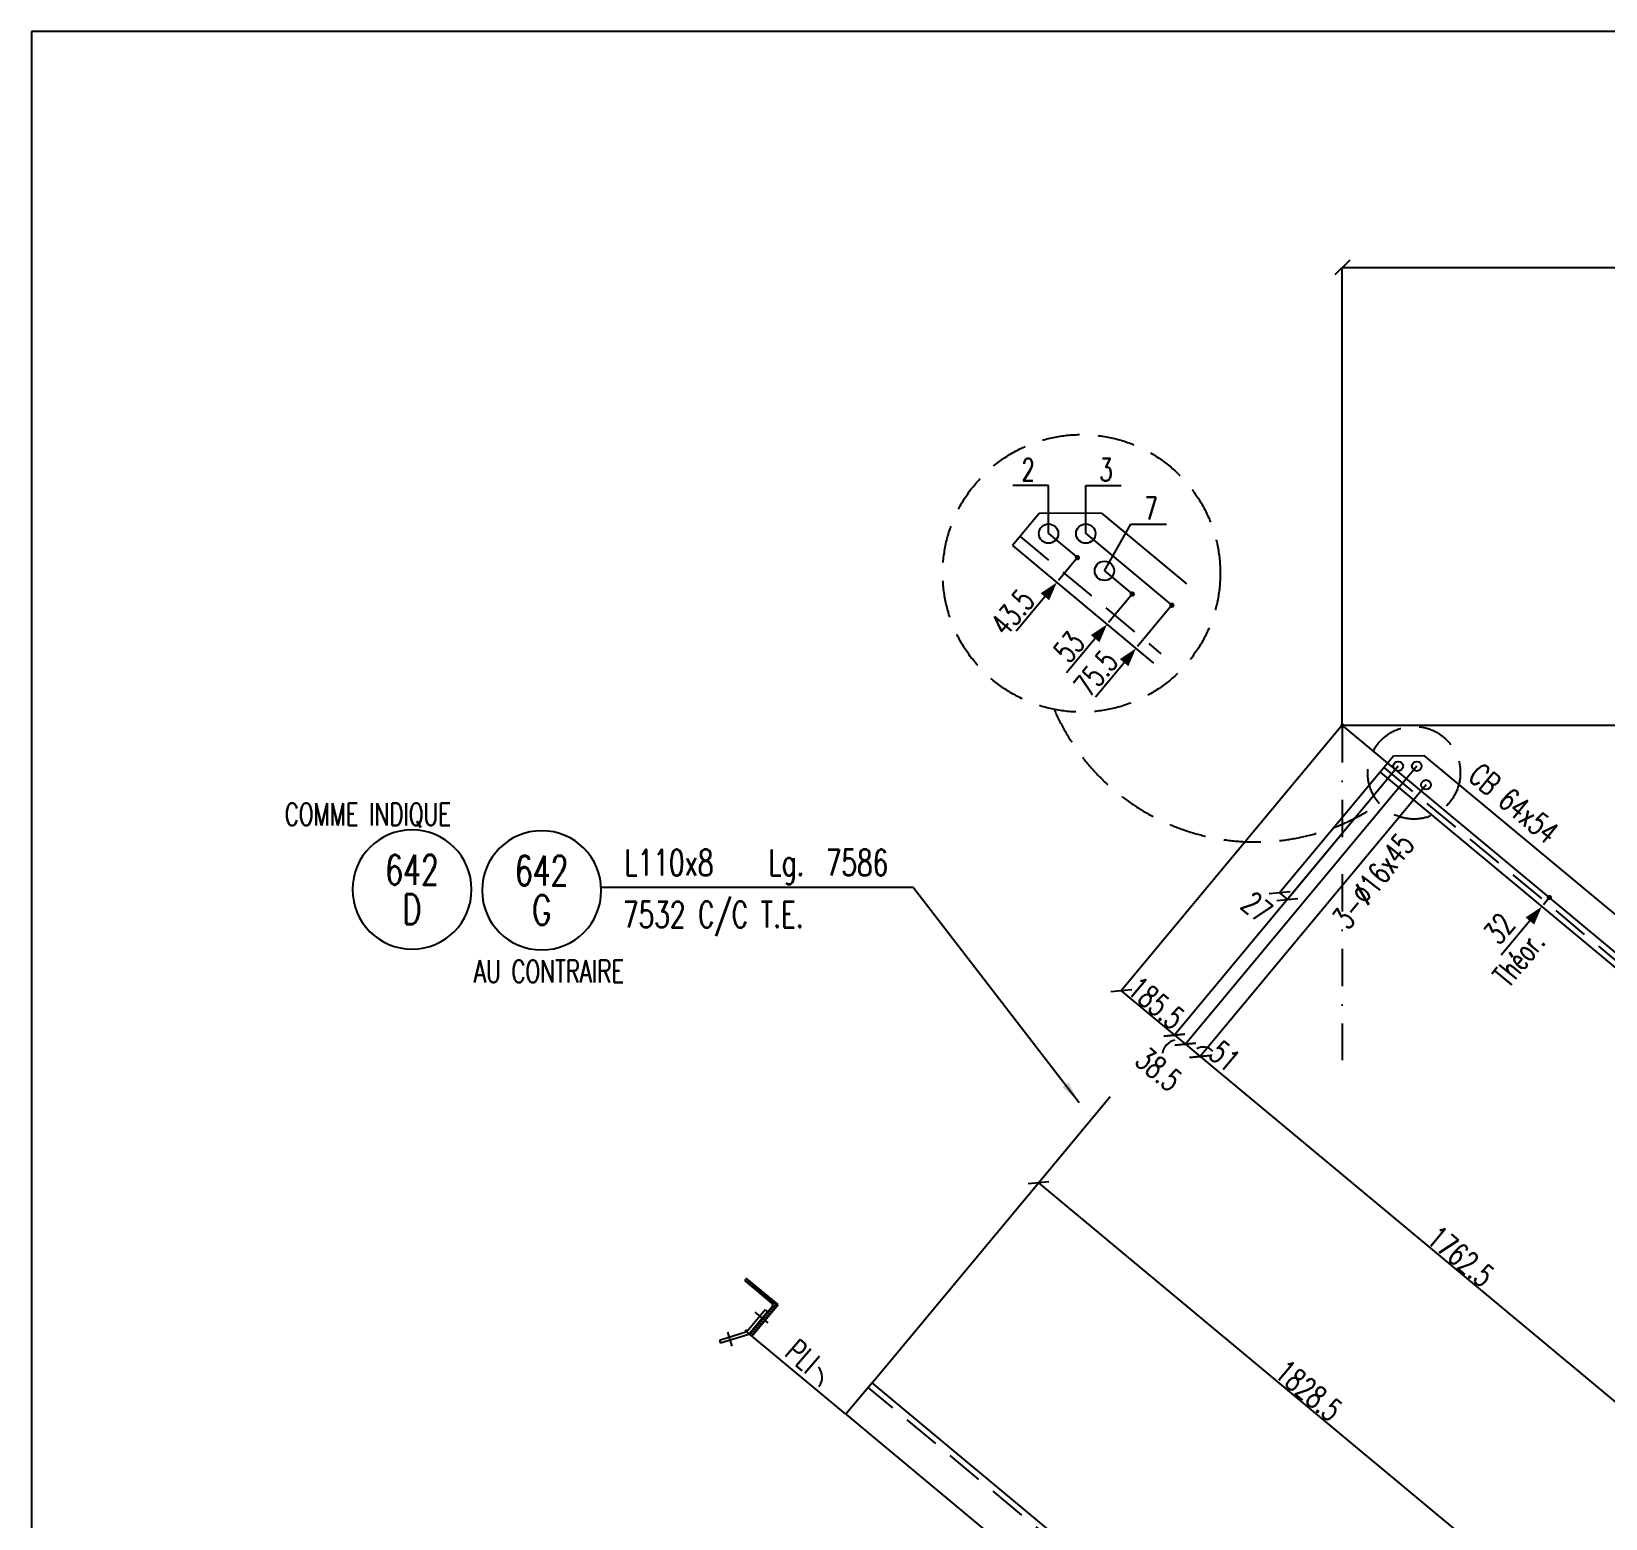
# Model space of a CAD drawing. Extents: x 630095 to 646315, y -4121 to 7359.
# Drawn here: x 630095 to 634321, y 3367 to 7359 of the extents above; entities that cross this region are included whole.
import ezdxf
from ezdxf.enums import TextEntityAlignment as Align

# ---------------------------------------------------------------- set-up
doc = ezdxf.new("R2010")
doc.units = 0
doc.header["$LTSCALE"] = 200
doc.header["$MEASUREMENT"] = 0
doc.linetypes.add('DASHDOT', pattern=[1, 0.5, -0.25, 0, -0.25])
doc.linetypes.add('DASHED', pattern=[0.75, 0.5, -0.25])
doc.layers.get('0').update_dxf_attribs({"linetype": 'CONTINUOUS'})
for name, color, linetype in [('ASSI', 6, 'CONTINUOUS'), ('BOLLINI_5', 7, 'CONTINUOUS'), ('FORI', 2, 'CONTINUOUS'), ('LINEA_ANG', 2, 'CONTINUOUS'), ('LINEE_PIASTRE', 2, 'CONTINUOUS'), ('LS', 7, 'CONTINUOUS'), ('MZ', 6, 'DASHDOT'), ('QT_MAL', 7, 'CONTINUOUS'), ('QT_MPR', 7, 'CONTINUOUS'), ('TESTI_A_P', 7, 'CONTINUOUS'), ('TRAT-Y', 7, 'DASHED')]:
    doc.layers.add(name, color=color, linetype=linetype)
doc.styles.add('QUOTE', font='ROMANS8.SHX', dxfattribs={"width": 0.7})
doc.styles.add('RQL', font='ROMANS8.SHX', dxfattribs={"width": 0.7})
doc.styles.add('RS', font='ROMANS8.shx', dxfattribs={"width": 0.7})
doc.styles.get("Standard").update_dxf_attribs({"font": 'ROMANS8.SHX', "width": 0.7})
doc.dimstyles.new('FRECCE1', dxfattribs={"dimtxt": 60, "dimasz": 6.66, "dimexe": 0, "dimexo": 0, "dimgap": 1, "dimtad": 1, "dimzin": 0, "dimdsep": 46, "dimtxsty": 'RS', "dimblk1": 'QUOTP', "dimblk2": 'QUOTF', "dimsah": 1, "dimcen": 0, "dimclrd": 2, "dimclre": 2, "dimclrt": 7, "dimadec": 0, "dimazin": 0, "dimtfac": 1, "dimtix": 1, "dimtmove": 2, "dimatfit": 3, "dimldrblk": 'QUOTP', "dimfxl": 1, "dimtolj": 1, "dimtzin": 0, "dimarcsym": 0})
doc.dimstyles.new('TRATTO', dxfattribs={"dimscale": 0, "dimtxt": 60, "dimasz": 40, "dimexe": 0, "dimexo": 0, "dimgap": 5, "dimtad": 1, "dimrnd": 0.5, "dimdsep": 46, "dimtxsty": 'RS', "dimblk1": 'OBLIQUE', "dimblk2": 'OBLIQUE', "dimsah": 1, "dimcen": 0.09, "dimclrd": 2, "dimclre": 2, "dimclrt": 7, "dimadec": 0, "dimazin": 0, "dimtfac": 1, "dimtix": 1, "dimtmove": 2, "dimatfit": 3, "dimfxl": 1, "dimtolj": 1, "dimtzin": 0, "dimarcsym": 0})

# ---------------------------------------------------------------- blocks, each defined once
blk = doc.blocks.new('16')
blk.add_circle((0, 0), 1)
blk = doc.blocks.new('_OBLIQUE')
at = {"color": 0, "linetype": 'ByBlock'}
blk.add_line((-0.5, -0.5), (0.5, 0.5), dxfattribs=at)
blk = doc.blocks.new('*D18')
at = {"layer": 'LS', "color": 2, "lineweight": -2, "transparency": 16777216}
for p, q in [((633614.6, 5496.5), (633614.6, 6725.5)), ((633614.6, 6725.5), (638756.2, 6725.5)), ((638756.2, 5496.5), (638756.2, 6725.5))]:
    blk.add_line(p, q, dxfattribs=at)
at = {"layer": 'LS', "color": 2, "lineweight": -2, "transparency": 16777216, "xscale": 40, "yscale": 40, "zscale": 40, "rotation": 180}
blk.add_blockref('_OBLIQUE', (633614.6, 6725.5), dxfattribs=at)
at = {"layer": 'LS', "color": 2, "lineweight": -2, "transparency": 16777216, "xscale": 40, "yscale": 40, "zscale": 40}
blk.add_blockref('_OBLIQUE', (638756.2, 6725.5), dxfattribs=at)
at = {"layer": 'LS', "color": 7, "transparency": 16777216, "insert": (636185.4, 6763.4), "char_height": 60, "attachment_point": 5, "style": 'RS'}
blk.add_mtext('\\A1;5141.5 SUR TRUSQ. 75', dxfattribs=at)
blk = doc.blocks.new('ASSE98')
blk.add_line((0, 0), (1, 0))
at = {"color": 7, "style": 'QUOTE', "width": 0.5, "flags": 1}
for tag, p in [('TI', (1.38308, 6.82731)), ('DI_S', (1.38308, 6.42178)), ('D_S', (1.38308, 6.02092)), ('E_S', (1.38308, 5.68065)), ('NFORI', (1.36454, 5.29792)), ('ALAR', (1.36349, 4.93246)), ('FAM', (1.3775, 4.54645)), ('ALA', (1.38308, 4.19257)), ('DISP2', (1.38308, 3.84971)), ('DISP1', (1.38308, 3.50686)), ('PINZAF', (1.38308, 3.164)), ('PINZAI', (1.38308, 2.82114)), ('TRP', (1.38308, 2.47829)), ('NP', (1.38308, 2.13543)), ('SV', (1.38308, 1.79257)), ('PESO', (1.38308, 1.44971)), ('QUA', (1.38308, 1.10686)), ('LUN', (1.38308, 0.764)), ('PROF', (1.38308, 0.42114)), ('POS', (1.38308, 0.07829))]:
    blk.add_attdef(tag, p, '', height=0.2, dxfattribs=at)
at = {"color": 7, "flags": 1}
for tag, p in [('LAV1', (3.07431, 6.82847)), ('LAV2', (3.07431, 6.49513)), ('LAV3', (3.07431, 6.1618)), ('LAV4', (3.07431, 5.82847)), ('LAV5', (3.07431, 5.49513)), ('LAV6', (3.07431, 5.1618)), ('LAV7', (3.07431, 4.82847)), ('LAV8', (3.07431, 4.49513)), ('LAV9', (3.07431, 4.1618)), ('LAV10', (3.07431, 3.82847))]:
    blk.add_attdef(tag, p, '', height=0.2, dxfattribs=at)
blk = doc.blocks.new('QUOTP')
at = {"layer": 'ASSI', "color": 2, "const_width": 1.07}
blk.add_lwpolyline([(-0.53, 0, 1), (0.53, 0, 1)], format="xyb", close=True, dxfattribs=at)
blk = doc.blocks.new('QUOTF')
at = {"layer": 'LS', "color": 2}
blk.add_line((7.5, 0), (25.5, 0), dxfattribs=at)
blk.add_solid([(7.5, 2.25), (0, 0), (7.5, -2.25)], dxfattribs=at)
blk = doc.blocks.new('*D27')
at = {"layer": 'QT_MAL', "color": 2, "lineweight": -2, "transparency": 16777216}
for p, q in [((634170.6, 5033.9), (634170.6, 5033.9)), ((634166.4, 5028.8), (634154.4, 5014.4))]:
    blk.add_line(p, q, dxfattribs=at)
at = {"layer": 'QT_MAL', "color": 2, "lineweight": -2, "transparency": 16777216, "xscale": 6.66, "yscale": 6.66, "zscale": 6.66}
for name, p, rotation in [('QUOTP', (634170.6, 5033.9), 50.23792793898726), ('QUOTF', (634150.2, 5009.3), 230.2379279389873)]:
    blk.add_blockref(name, p, dxfattribs=dict(at, rotation=rotation))
at = {"layer": 'QT_MAL', "color": 7, "transparency": 16777216, "insert": (634035.7, 4950.5), "char_height": 60, "attachment_point": 5, "rotation": 50.2379, "style": 'RS'}
blk.add_mtext('\\A1;32', dxfattribs=at)
blk = doc.blocks.new('*D131')
at = {"layer": 'QT_MPR', "color": 2, "lineweight": -2, "transparency": 16777216}
for p, q in [((633614.6, 5496.5), (633021.2, 4783.3)), ((633764.6, 5386.5), (633163.9, 4664.5)), ((633021.2, 4783.3), (633163.9, 4664.5))]:
    blk.add_line(p, q, dxfattribs=at)
at = {"layer": 'QT_MPR', "color": 2, "lineweight": -2, "transparency": 16777216, "xscale": 40, "yscale": 40, "zscale": 40}
for p, rotation in [((633021.2, 4783.3), 140.2379279389873), ((633163.9, 4664.5), 320.2379279389872)]:
    blk.add_blockref('_OBLIQUE', p, dxfattribs=dict(at, rotation=rotation))
at = {"layer": 'QT_MPR', "color": 7, "transparency": 16777216, "insert": (633114.9, 4750.8), "char_height": 60, "attachment_point": 5, "rotation": 320.2379, "style": 'RS'}
blk.add_mtext('\\A1;185.5', dxfattribs=at)
blk = doc.blocks.new('*D132')
at = {"layer": 'QT_MPR', "color": 2, "lineweight": -2, "transparency": 16777216}
for p, q in [((633764.6, 5386.5), (633163.9, 4664.5)), ((633814.6, 5386.5), (633193.4, 4639.9)), ((633163.9, 4664.5), (633193.4, 4639.9))]:
    blk.add_line(p, q, dxfattribs=at)
at = {"layer": 'QT_MPR', "color": 2, "lineweight": -2, "transparency": 16777216, "xscale": 40, "yscale": 40, "zscale": 40}
for p, rotation in [((633163.9, 4664.5), 140.2379279389873), ((633193.4, 4639.9), 320.2379279389872)]:
    blk.add_blockref('_OBLIQUE', p, dxfattribs=dict(at, rotation=rotation))
at = {"layer": 'QT_MPR', "color": 7, "transparency": 16777216, "insert": (633121.4, 4572.4), "char_height": 60, "attachment_point": 5, "rotation": 320.2379, "style": 'RS'}
blk.add_mtext('\\A1;38.5', dxfattribs=at)
blk = doc.blocks.new('*D133')
at = {"layer": 'QT_MPR', "color": 2, "lineweight": -2, "transparency": 16777216}
for p, q in [((633814.6, 5386.5), (633193.4, 4639.9)), ((633839.6, 5336.5), (633232.8, 4607.2)), ((633193.4, 4639.9), (633232.8, 4607.2))]:
    blk.add_line(p, q, dxfattribs=at)
at = {"layer": 'QT_MPR', "color": 2, "lineweight": -2, "transparency": 16777216, "xscale": 40, "yscale": 40, "zscale": 40}
for p, rotation in [((633193.4, 4639.9), 140.2379279389873), ((633232.8, 4607.2), 320.2379279389872)]:
    blk.add_blockref('_OBLIQUE', p, dxfattribs=dict(at, rotation=rotation))
at = {"layer": 'QT_MPR', "color": 7, "transparency": 16777216, "insert": (633298.6, 4607.5), "char_height": 60, "attachment_point": 5, "rotation": 320.2379, "style": 'RS'}
blk.add_mtext('\\A1;51', dxfattribs=at)
blk = doc.blocks.new('*D134')
at = {"layer": 'QT_MPR', "color": 2, "lineweight": -2, "transparency": 16777216}
for p, q in [((633839.6, 5336.5), (633232.8, 4607.2)), ((633232.8, 4607.2), (634587.3, 3480.2)), ((635205.1, 4222.6), (634587.3, 3480.2))]:
    blk.add_line(p, q, dxfattribs=at)
at = {"layer": 'QT_MPR', "color": 2, "lineweight": -2, "transparency": 16777216, "xscale": 40, "yscale": 40, "zscale": 40}
for p, rotation in [((633232.8, 4607.2), 140.2379279389873), ((634587.3, 3480.2), 320.2379279389872)]:
    blk.add_blockref('_OBLIQUE', p, dxfattribs=dict(at, rotation=rotation))
at = {"layer": 'QT_MPR', "color": 7, "transparency": 16777216, "insert": (633932.5, 4070.6), "char_height": 60, "attachment_point": 5, "rotation": 320.2379, "style": 'RS'}
blk.add_mtext('\\A1;1762.5', dxfattribs=at)
blk = doc.blocks.new('*D140')
at = {"layer": 'QT_MPR', "color": 2, "lineweight": -2, "transparency": 16777216}
for p, q in [((633716.1, 5370.4), (633446.4, 5046.2)), ((633764.6, 5386.5), (633467.1, 5028.9)), ((633446.4, 5046.2), (633467.1, 5028.9))]:
    blk.add_line(p, q, dxfattribs=at)
at = {"layer": 'QT_MPR', "color": 2, "lineweight": -2, "transparency": 16777216, "xscale": 40, "yscale": 40, "zscale": 40}
for p, rotation in [((633446.4, 5046.2), 140.2379279389873), ((633467.1, 5028.9), 320.2379279389872)]:
    blk.add_blockref('_OBLIQUE', p, dxfattribs=dict(at, rotation=rotation))
at = {"layer": 'QT_MPR', "color": 7, "transparency": 16777216, "insert": (633385.3, 5008), "char_height": 60, "attachment_point": 5, "rotation": 320.2379, "style": 'RS'}
blk.add_mtext('\\A1;27', dxfattribs=at)
blk = doc.blocks.new('*D147')
at = {"layer": 'QT_MPR', "color": 2, "lineweight": -2, "transparency": 16777216}
for p, q in [((632352.1, 3731), (632798.9, 4268)), ((632798.9, 4268), (634204.6, 3098.4)), ((633719.5, 2515.3), (634204.6, 3098.4))]:
    blk.add_line(p, q, dxfattribs=at)
at = {"layer": 'QT_MPR', "color": 2, "lineweight": -2, "transparency": 16777216, "xscale": 40, "yscale": 40, "zscale": 40}
for p, rotation in [((632798.9, 4268), 140.2379279389845), ((634204.6, 3098.4), 320.2379279389845)]:
    blk.add_blockref('_OBLIQUE', p, dxfattribs=dict(at, rotation=rotation))
at = {"layer": 'QT_MPR', "color": 7, "transparency": 16777216, "insert": (633524.1, 3710.1), "char_height": 60, "attachment_point": 5, "rotation": 320.2379, "style": 'RS'}
blk.add_mtext('\\A1;1828.5', dxfattribs=at)
blk = doc.blocks.new('*D149')
at = {"layer": 'LS', "color": 2, "lineweight": -2, "transparency": 16777216}
for p, q in [((632899.2, 5941.3), (632852.2, 5884.8)), ((632903.5, 5946.4), (632903.5, 5946.4)), ((632848, 5879.7), (632848, 5879.7))]:
    blk.add_line(p, q, dxfattribs=at)
at = {"layer": 'LS', "color": 2, "lineweight": -2, "transparency": 16777216, "xscale": 6.66, "yscale": 6.66, "zscale": 6.66}
for name, p, rotation in [('QUOTP', (632903.5, 5946.4), 50.23792793893482), ('QUOTF', (632848, 5879.7), 230.2379279389348)]:
    blk.add_blockref(name, p, dxfattribs=dict(at, rotation=rotation))
at = {"layer": 'LS', "color": 7, "transparency": 16777216, "insert": (632729.1, 5799.4), "char_height": 60, "attachment_point": 5, "rotation": 50.2379, "style": 'RS'}
blk.add_mtext('\\A1;43.5', dxfattribs=at)
blk = doc.blocks.new('*D150')
at = {"layer": 'LS', "color": 2, "lineweight": -2, "transparency": 16777216}
for p, q in [((633152.8, 5813.5), (633064.9, 5707.9)), ((633157, 5818.6), (633157, 5818.6)), ((633060.6, 5702.8), (633060.6, 5702.8))]:
    blk.add_line(p, q, dxfattribs=at)
at = {"layer": 'LS', "color": 2, "lineweight": -2, "transparency": 16777216, "xscale": 6.66, "yscale": 6.66, "zscale": 6.66}
for name, p, rotation in [('QUOTP', (633157, 5818.6), 50.23792793904346), ('QUOTF', (633060.6, 5702.8), 230.2379279390434)]:
    blk.add_blockref(name, p, dxfattribs=dict(at, rotation=rotation))
at = {"layer": 'LS', "color": 7, "transparency": 16777216, "insert": (632952.9, 5635.7), "char_height": 60, "attachment_point": 5, "rotation": 50.2379, "style": 'RS'}
blk.add_mtext('\\A1;75.5', dxfattribs=at)
blk = doc.blocks.new('*D151')
at = {"layer": 'LS', "color": 2, "lineweight": -2, "transparency": 16777216}
blk.add_line((633046.5, 5843.5), (632987.3, 5772.4), dxfattribs=at)
at = {"layer": 'LS', "color": 2, "lineweight": -2, "transparency": 16777216, "xscale": 6.66, "yscale": 6.66, "zscale": 6.66}
for name, p, rotation in [('QUOTP', (633050.7, 5848.7), 50.2379279391134), ('QUOTF', (632983, 5767.3), 230.2379279391134)]:
    blk.add_blockref(name, p, dxfattribs=dict(at, rotation=rotation))
at = {"layer": 'LS', "color": 7, "transparency": 16777216, "insert": (632880.9, 5706.7), "char_height": 60, "attachment_point": 5, "rotation": 50.2379, "style": 'RS'}
blk.add_mtext('\\A1;53', dxfattribs=at)
blk = doc.blocks.new('YYY')
blk.add_circle((0, 0), 8)
at = {"color": 3, "style": 'RQL', "width": 0.7}
for tag, p in [('POS3', (0, 0.65)), ('POS2', (0, -4.63))]:
    blk.add_attdef(tag, text='', height=4, dxfattribs=at).set_placement(p, align=Align.CENTER)
at = {"style": 'RQL', "width": 0.7, "flags": 1}
blk.add_attdef('TIPO', text='', height=3, dxfattribs=at).set_placement((0, 0), align=Align.MIDDLE_CENTER)
blk = doc.blocks.new('bull')
at = {"style": 'RS', "width": 0.7, "flags": 1}
for tag, p in [('NN', (-12.25, 0)), ('DIAMETRO', (0, -4.86)), ('SERRAGGIO', (0, -9.71)), ('LUNGHEZZA', (0, -14.57)), ('NB', (0, -19.43)), ('TIPO', (0, -24.12)), ('EL', (-0.14, -29))]:
    blk.add_attdef(tag, p, '', height=3, dxfattribs=at)
at = {"style": 'RS', "width": 0.7}
blk.add_attdef('BULLONE', (0, 0), '', height=3, dxfattribs=at)

msp = doc.modelspace()

# ---------------------------------------------------------------- hatches: boundary and pattern name
at = {"layer": 'LS'}
h = msp.add_hatch(dxfattribs=at)
h.set_pattern_fill('_U', color=6, scale=5, angle=185.237928, style=0, pattern_type=0)
h.set_pattern_definition([(185.2379279, (1092839.21, -373936.0675), (0.456459017, -4.979120923), [])])
edge = h.paths.add_edge_path()
edge.add_line((632099.54, 3941.167), (632014.983, 4011.523))
edge.add_line((632014.983, 4011.523), (632012.424, 4008.448))
edge.add_arc((632015.499, 4005.89), 4, 140.237928, 230.237928)
edge.add_line((632012.941, 4002.815), (632082.124, 3945.251))
edge.add_arc((632077.007, 3939.101), 8, 320.237928, 410.237928, ccw=False)
edge.add_line((632083.157, 3933.984), (632025.593, 3864.801))
edge.add_arc((632028.668, 3862.242), 4, 140.237928, 230.237928)
edge.add_line((632026.109, 3859.167), (632029.184, 3856.609))
edge.add_line((632029.184, 3856.609), (632099.54, 3941.167))

# ---------------------------------------------------------------- linework, layer by layer
at = {"layer": 'ASSI', "color": 2}
msp.add_line((633614.628, 5496.511), (636508.605, 5496.511), dxfattribs=at)
at = {"layer": 'ASSI', "color": 6}
msp.add_line((632281.721, 3646.487), (632016.116, 3867.482), dxfattribs=at)
at = {"layer": 'LINEA_ANG'}
for p, q in [((632800.455, 6064.929), (632728.82, 5978.834)), ((632967.927, 6066.08), (632800.455, 6064.929)), ((632967.927, 6066.08), (633196.493, 5875.902)), ((632728.82, 5978.834), (633107.913, 5663.41)), ((633751.943, 5413.479), (633716.125, 5370.431)), ((633835.679, 5414.055), (633751.943, 5413.479)), ((639557.166, 653.505), (633835.679, 5414.055)), ((633716.125, 5370.431), (639547.537, 518.418)), ((632352.077, 3731.044), (632281.721, 3646.487)), ((638183.489, -1120.969), (632352.077, 3731.044)), ((632281.721, 3646.487), (638113.133, -1205.527))]:
    msp.add_line(p, q, dxfattribs=at)
at = {"layer": 'LINEE_PIASTRE'}
msp.add_lwpolyline([(632099.54, 3941.167), (632014.983, 4011.523), (632012.424, 4008.448, 0.41421356), (632012.941, 4002.815), (632082.124, 3945.251, -0.41421356), (632083.157, 3933.984), (632025.593, 3864.801, 0.41421356), (632026.109, 3859.167), (632029.184, 3856.609)], format="xyb", close=True, dxfattribs=at)
at = {"layer": 'LS', "color": 6}
for p, q in [((632825.825, 6140.322), (632730.357, 6140.322)), ((632825.825, 6010.992), (632825.825, 6140.322)), ((632925.825, 6010.992), (632925.825, 6140.322)), ((632925.825, 6140.322), (633021.293, 6140.322)), ((632825.825, 6010.992), (632905.24, 5944.915)), ((632925.825, 6010.992), (633158.862, 5817.094)), ((632975.825, 5910.992), (633047.246, 6036.469)), ((633047.246, 6036.469), (633142.713, 6036.469)), ((632975.825, 5910.992), (633052.184, 5847.457)), ((639738.858, 400.859), (633614.628, 5496.511)), ((631626.153, 5061.673), (632462.022, 5061.673)), ((632462.022, 5061.673), (632907.878, 4483.954)), ((632072.785, 3891.88), (632037.938, 3920.874)), ((631963.852, 3867.403), (631975.415, 3829.613))]:
    msp.add_line(p, q, dxfattribs=at)
at = {"layer": 'LS', "color": 2}
for p, q in [((632798.88, 4268.036), (632991.478, 4499.511)), ((632065.366, 3926.673), (632016.116, 3867.482)), ((632071.515, 3921.556), (632020.739, 3860.531)), ((632065.366, 3926.673), (632071.515, 3921.556)), ((632016.116, 3867.482), (631942.486, 3844.953)), ((632020.739, 3860.531), (631944.827, 3837.303)), ((631942.486, 3844.953), (631944.827, 3837.303))]:
    msp.add_line(p, q, dxfattribs=at)
at = {"layer": 'LS', "color": 8}
msp.add_lwpolyline([(630095.068, 7359.052), (630095.068, -4120.948), (642815.068, -4120.948), (642815.068, -2520.948), (646315.068, -2520.948), (646315.068, 7359.052), (630095.068, 7359.052)], close=True, dxfattribs=at)
at = {"layer": 'LS', "color": 2, "const_width": 4.75}
msp.add_lwpolyline([(633612.003, 5496.511, 1), (633617.253, 5496.511, 1)], format="xyb", close=True, dxfattribs=at)
at = {"layer": 'LS', "const_width": 7.25}
msp.add_lwpolyline([(632018.595, 3870.461, 0.56622512), (632012.322, 3868.267, 0.12587141), (632012.411, 3866.348, 0.12587141)], format="xyb", dxfattribs=at)
at = {"layer": 'LS', "color": 6}
for centre, radius, start, end in [((633175.781, 4607.381), 45.124, 104.336532, 169.282945), ((633241.36, 4598.727), 33.843, 40.979903, 120.655135), ((632178.38, 3746.197), 39.704, 321.077697, 41.755615)]:
    msp.add_arc(centre, radius, start, end, dxfattribs=at)
msp.add_solid([(632863.303, 4525.344), (632907.878, 4483.954), (632879.136, 4537.563)], dxfattribs=at)
at = {"layer": 'MZ'}
msp.add_line((633614.628, 5496.511), (633614.628, 4596.875), dxfattribs=at)
at = {"layer": 'TRAT-Y'}
for p, q in [((632749.287, 6003.432), (633127.695, 5688.579)), ((633726.359, 5382.731), (639557.771, 530.718)), ((638173.255, -1133.268), (632341.843, 3718.745))]:
    msp.add_line(p, q, dxfattribs=at)
at = {"layer": 'TRAT-Y', "color": 2}
for centre, radius in [((632914.352, 5904.329), 372.525), ((633807.16, 5368.836), 124.353)]:
    msp.add_circle(centre, radius, dxfattribs=at)
msp.add_arc((633381.865, 5772.074), 589.007, 203.297211, 304.485541, dxfattribs=at)

# ---------------------------------------------------------------- block references
at = {"layer": 'ASSI'}
ref = msp.add_blockref('ASSE98', (633716.125, 5370.431), dxfattribs=dict(at, xscale=7586, rotation=320.2379279389872))
ref.add_attrib('PROF', 'L110x8', (631686.845, 5092.665), dxfattribs={"layer": '0', "color": 2, "height": 70, "style": 'QUOTE', "width": 0.7})
ref.add_attrib('LUN', '7586', (632227.645, 5092.665), dxfattribs={"layer": '0', "color": 2, "height": 70, "style": 'QUOTE', "width": 0.7})
ref.add_attrib('PESO', '7532 C/C T.E.', (631683.094, 4953.249), dxfattribs={"layer": '0', "color": 2, "height": 70, "style": 'QUOTE', "width": 0.7})
ref.add_attrib('SV', 'Lg.', (632073.512, 5092.665), dxfattribs={"layer": '0', "color": 2, "height": 70, "style": 'QUOTE', "width": 0.7})
ref.add_attrib('LAV2', 'CB 64x54', (633948.737, 5352.801), dxfattribs={"layer": '0', "color": 7, "height": 60, "rotation": 320.237928, "width": 0.7})
at = {"layer": 'ASSI', "xscale": 7586, "zscale": 7586, "rotation": 140.2379279389845}
msp.add_blockref('ASSE98', (638183.489, -1120.969), dxfattribs=at)
at = {"layer": 'BOLLINI_5'}
ref = msp.add_blockref('YYY', (631116.891, 5055.274), dxfattribs=dict(at, xscale=-19.99970832477619, yscale=19.99970832471798, zscale=19.99970832474173))
ref.add_attrib('POS3', '642', dxfattribs={"layer": '0', "color": 3, "height": 79.9988, "style": 'RQL', "width": 0.7}).set_placement((631116.891, 5068.214), align=Align.CENTER)
ref.add_attrib('POS2', 'D', dxfattribs={"layer": '0', "color": 3, "height": 79.999, "style": 'RQL', "width": 0.7}).set_placement((631116.891, 4962.667), align=Align.CENTER)
ref = msp.add_blockref('YYY', (631464.989, 5053.157), dxfattribs=dict(at, xscale=-19.99970832477619, yscale=19.99970832471798, zscale=19.99970832474173))
ref.add_attrib('POS3', '642', dxfattribs={"layer": '0', "color": 3, "height": 79.9988, "style": 'RQL', "width": 0.7}).set_placement((631464.989, 5066.096), align=Align.CENTER)
ref.add_attrib('POS2', 'G', dxfattribs={"layer": '0', "color": 3, "height": 79.999, "style": 'RQL', "width": 0.7}).set_placement((631464.989, 4960.55), align=Align.CENTER)
at = {"layer": 'FORI'}
for p, xscale, yscale, zscale in [((632825.825, 6010.992), 26, 26, 26), ((632925.825, 6010.992), 26, 26, 26), ((632975.825, 5910.992), 26, 26, 26), ((633764.628, 5386.511), 13, 13, 13), ((633814.628, 5386.511), 13, 13, 13), ((633839.628, 5336.511), 13, 13, 13)]:
    msp.add_blockref('16', p, dxfattribs=dict(at, xscale=xscale, yscale=yscale, zscale=zscale))
at = {"layer": 'LS', "color": 7, "xscale": 20, "yscale": 20, "zscale": 20, "rotation": 51.82976249230832}
msp.add_blockref('bull', (633630.524, 4944.541), dxfattribs=at).add_auto_attribs({'BULLONE': '3-%%c16x45                '})

# ---------------------------------------------------------------- texts
at = {"layer": 'LS', "color": 7, "style": 'RS', "width": 0.7}
msp.add_text('PLI', height=60, rotation=319.059919, dxfattribs=at).set_placement((632165.418, 3802.059), align=Align.MIDDLE)
at = {"layer": 'LS', "char_height": 60, "attachment_point": 5, "style": 'RS'}
for s, insert, width in [('\\A1;2', (632771.515, 6182.462), 106.9967), ('\\A1;3', (632980.135, 6182.462), 68.49649), ('\\A1;7', (633101.555, 6078.609), 68.49649)]:
    msp.add_mtext(s, dxfattribs=dict(at, insert=insert, width=width))
at = {"layer": 'TESTI_A_P', "style": 'RS', "width": 0.7}
for s, p in [('COMME INDIQUE', (630775.153, 5227.461)), ('AU CONTRAIRE', (631283.08, 4805.673))]:
    msp.add_text(s, height=60, dxfattribs=at).set_placement(p)
at = {"layer": 'TESTI_A_P', "style": 'RS', "width": 0.65}
msp.add_text('Théor.', height=60, rotation=50.783992, dxfattribs=at).set_placement((634061.45, 4789.548))

# ---------------------------------------------------------------- dimensions: what is measured, and where the dimension line sits
at = {"layer": 'LS'}
dim = msp.add_linear_dim(base=(638756.167, 6725.508), p1=(633614.628, 5496.511), p2=(638756.167, 5496.511), text='<> SUR TRUSQ. 75', dimstyle='TRATTO', override={"dimscale": 1}, dxfattribs=at)
dim.commit()
dim.dimension.update_dxf_attribs({"geometry": '*D18', "text_midpoint": (636185.397, 6763.365)})
for base, p1, p2, text, picture, middle in [((632847.976, 5879.691), (632903.47, 5946.387), (632847.976, 5879.691), '43.5', '*D149', (632729.089, 5799.383)), ((632983.039, 5767.312), (633050.73, 5848.667), (632983.039, 5767.312), '53', '*D151', (632880.882, 5706.734)), ((633060.618, 5702.762), (633157.022, 5818.625), (633060.618, 5702.762), '75.5', '*D150', (632952.906, 5635.654))]:
    dim = msp.add_linear_dim(base=base, p1=p1, p2=p2, angle=230.237928, text=text, dimstyle='FRECCE1', dxfattribs=at)
    dim.commit()
    dim.dimension.update_dxf_attribs({"geometry": picture, "text_midpoint": middle, "dimtype": 129})
at = {"layer": 'QT_MAL'}
dim = msp.add_linear_dim(base=(634150.177, 5009.28), p1=(634170.644, 5033.878), p2=(634150.177, 5009.28), angle=50.237928, text='32', dimstyle='FRECCE1', dxfattribs=at)
dim.commit()
dim.dimension.update_dxf_attribs({"geometry": '*D27', "text_midpoint": (634035.653, 4950.499), "dimtype": 128})
at = {"layer": 'QT_MPR'}
for base, p1, p2, text, picture, middle in [((633163.903, 4664.527), (633614.628, 5496.511), (633764.628, 5386.511), '185.5', '*D131', (633114.929, 4750.806)), ((633193.448, 4639.943), (633764.628, 5386.511), (633814.628, 5386.511), '38.5', '*D132', (633121.393, 4572.356)), ((633232.805, 4607.197), (633814.628, 5386.511), (633839.628, 5336.511), '51', '*D133', (633298.641, 4607.461)), ((633467.112, 5028.94), (633716.125, 5370.431), (633764.628, 5386.511), '27', '*D140', (633385.315, 5008.039)), ((634587.348, 3480.153), (633839.628, 5336.511), (635205.098, 4222.598), '1762.5', '*D134', (633932.462, 4070.58)), ((634204.645, 3098.373), (632352.077, 3731.044), (633719.466, 2515.259), '1828.5', '*D147', (633524.148, 3710.109))]:
    dim = msp.add_linear_dim(base=base, p1=p1, p2=p2, angle=320.237928, text=text, dimstyle='TRATTO', override={"dimscale": 1}, dxfattribs=at)
    dim.commit()
    dim.dimension.update_dxf_attribs({"geometry": picture, "text_midpoint": middle, "dimtype": 128})

doc.saveas('drawing.dxf')
